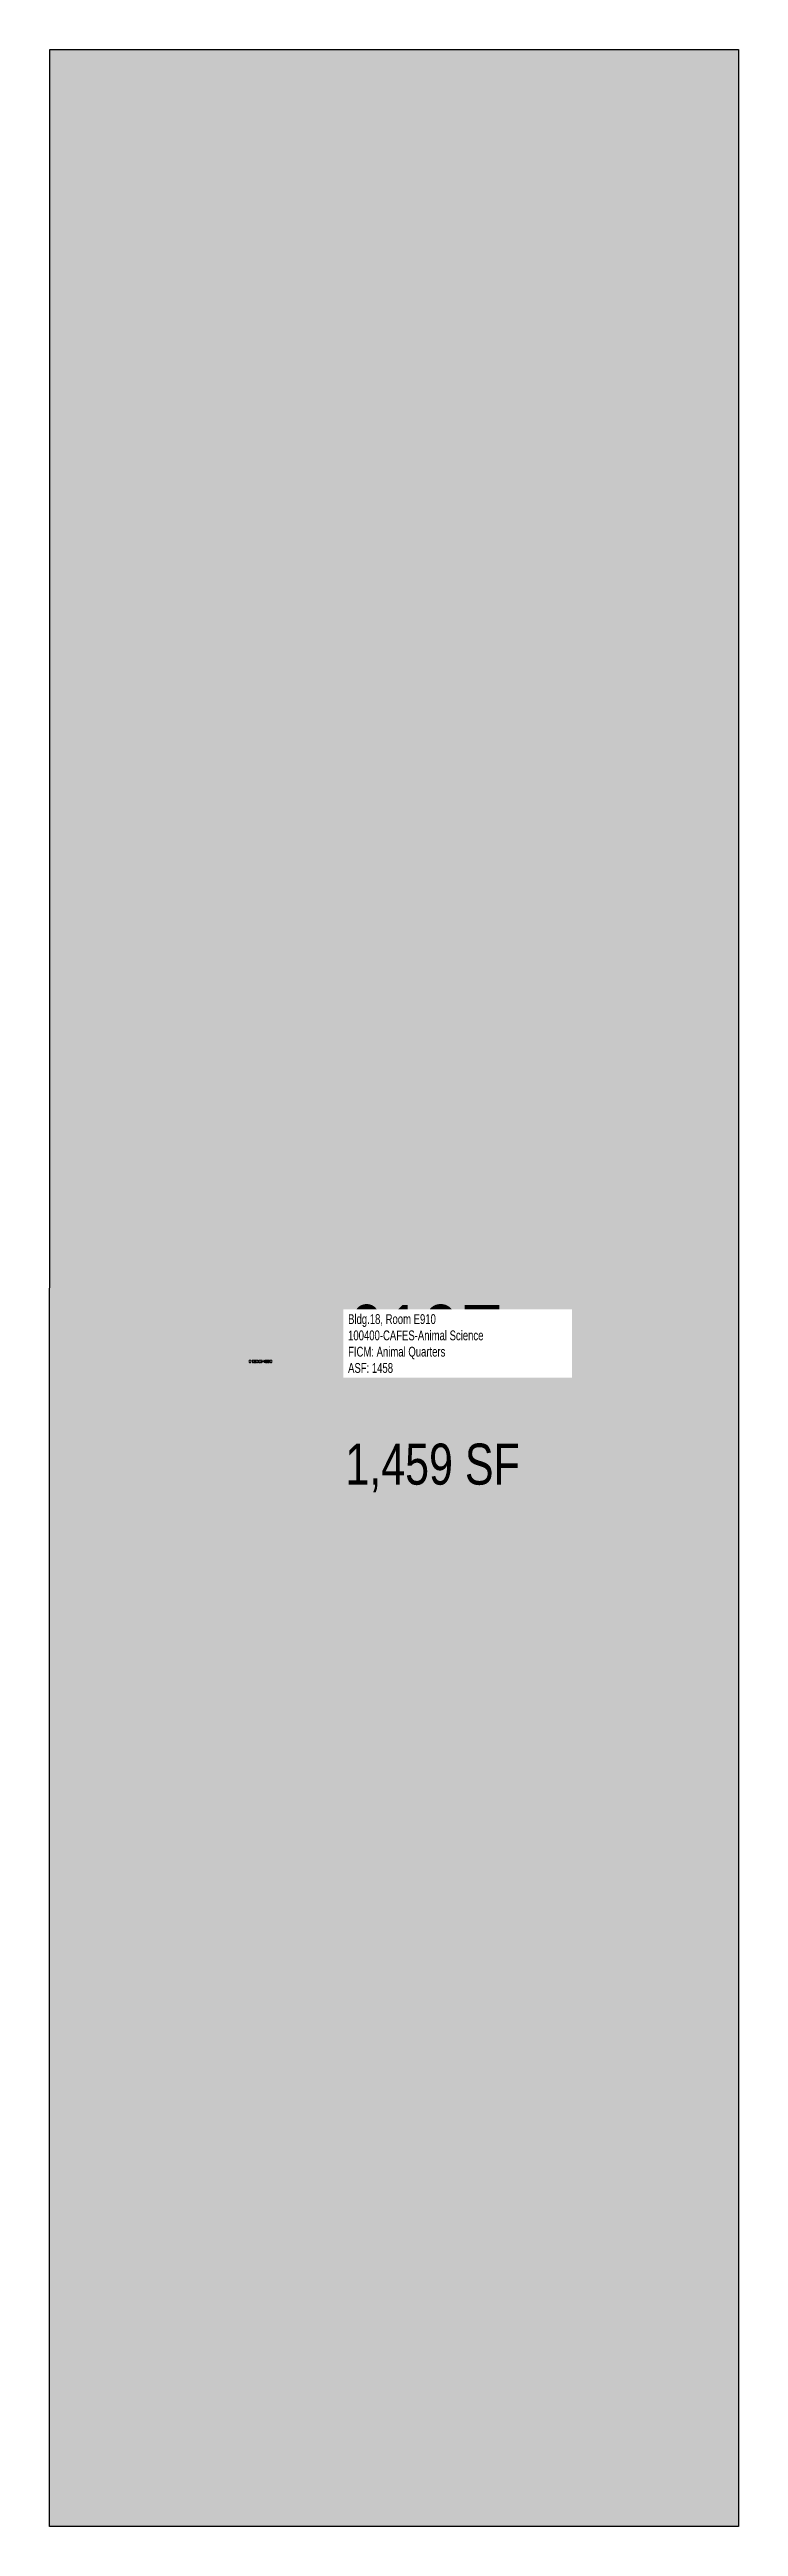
# Model space of a CAD drawing. Header units: inches. Extents: x 0 to 242, y 0 to 869.
import ezdxf
from ezdxf.enums import TextEntityAlignment as Align

# ---------------------------------------------------------------- set-up
doc = ezdxf.new("R2010")
doc.units = ezdxf.units.IN
doc.header["$MEASUREMENT"] = 0
for name, color, linetype in [('A-IDEN-RNUM', 7, 'Continuous'), ('A-IDEN-SNUM', 4, 'Continuous'), ('A-IDEN-VNUM', 4, 'Continuous'), ('A-WALL', 5, 'Continuous'), ('AREA-TEXT', 3, 'Continuous'), ('Rooms-Category-Color', 7, 'Continuous'), ('Rooms-College-Color', 7, 'Continuous'), ('Rooms-Department-Color', 7, 'Continuous'), ('Rooms-Division-Color', 7, 'Continuous'), ('Rooms-Information', 7, 'Continuous')]:
    doc.layers.add(name, color=color, linetype=linetype)
doc.styles.add('AREA', font='arial.ttf', dxfattribs={"width": 0.75, "height": 60})
doc.styles.add('ID', font='ARIALN.TTF', dxfattribs={"width": 0.85, "height": 0.25})
doc.styles.add('ROOMSNUMBER', font='TXT.SHX', dxfattribs={"height": 12})

msp = doc.modelspace()

# ---------------------------------------------------------------- hatches: boundary and pattern name
at = {"layer": 'Rooms-Category-Color', "true_color": 0xfbafa2}
msp.add_hatch(color=21, dxfattribs=at).paths.add_polyline_path([(0, 0), (241.74, 0), (241.74, 869.02), (0.08, 869.04)])
at = {"layer": 'Rooms-College-Color', "true_color": 0xe3c5e1}
msp.add_hatch(color=254, dxfattribs=at).paths.add_polyline_path([(0, 0), (241.74, 0), (241.74, 869.02), (0.08, 869.04)])
at = {"layer": 'Rooms-Department-Color', "true_color": 0xe3c5e1}
msp.add_hatch(color=254, dxfattribs=at).paths.add_polyline_path([(0, 0), (241.74, 0), (241.74, 869.02), (0.08, 869.04)])
at = {"layer": 'Rooms-Division-Color', "true_color": 0xe3c5e1}
msp.add_hatch(color=254, dxfattribs=at).paths.add_polyline_path([(0, 0), (241.74, 0), (241.74, 869.02), (0.08, 869.04)])

# ---------------------------------------------------------------- linework, layer by layer
at = {"layer": 'A-WALL'}
msp.add_lwpolyline([(0.08, 869.04), (241.74, 869.02), (241.74, 0), (0, 0), (0.08, 869.04)], dxfattribs=at)

# ---------------------------------------------------------------- texts
at = {"layer": 'A-IDEN-RNUM', "style": 'ROOMSNUMBER'}
msp.add_text('0910-00', height=0.96, dxfattribs=at).set_placement((74.02, 408.77), align=Align.MIDDLE)
at = {"layer": 'A-IDEN-SNUM', "style": 'ROOMSNUMBER'}
msp.add_text('0180E91000', height=0.96, dxfattribs=at).set_placement((74.02, 408.77), align=Align.MIDDLE)
at = {"layer": 'A-IDEN-VNUM', "style": 'ID', "width": 0.85}
msp.add_text('018E', height=24, dxfattribs=at).set_placement((132.05, 416.54), align=Align.MIDDLE)
at = {"layer": 'AREA-TEXT', "style": 'AREA', "width": 0.75}
msp.add_text('1,459 SF', height=14.4, dxfattribs=at).set_placement((134.41, 372.73), align=Align.MIDDLE_CENTER)

# ---------------------------------------------------------------- next in the draw order: texts
at = {"layer": 'Rooms-Information', "insert": (104.76, 404.7), "char_height": 3.4286, "width": 76.8, "attachment_point": 7, "style": 'ID', "bg_fill": 3, "box_fill_scale": 1.5, "bg_fill_color": 256, "bg_fill_true_color": 13158600, "bg_fill_transparency": 0}
msp.add_mtext('Bldg.18, Room E910^M^J100400-CAFES-Animal Science^M^JFICM: Animal Quarters^M^JASF: 1458', dxfattribs=at)

doc.saveas('drawing.dxf')
